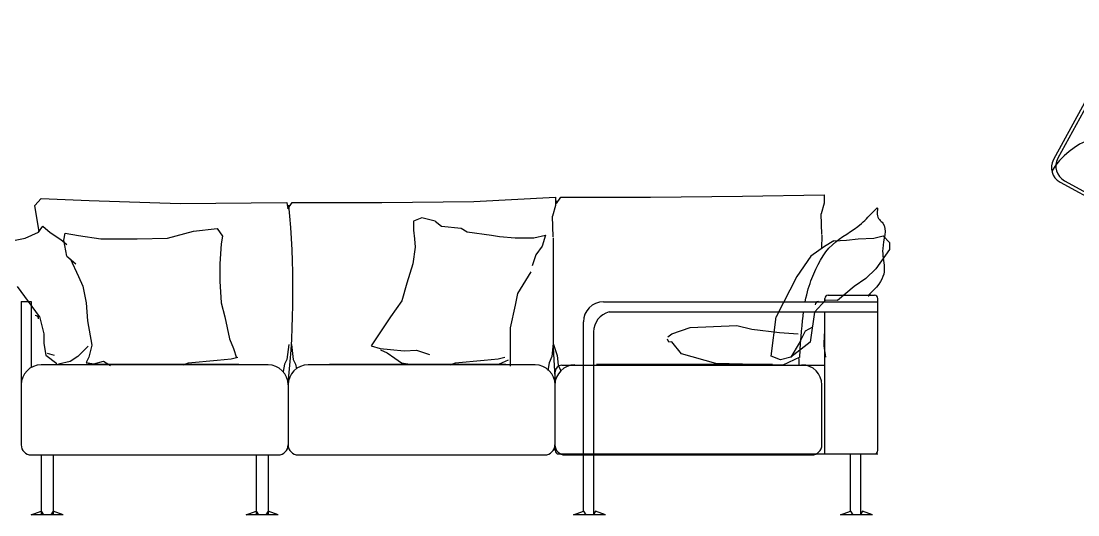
# Model space of a CAD drawing. Header units: inches. Extents: x -0.4 to 42.1, y 14 to 38.8.
# Drawn here: x 22.826 to 25.992, y 20.542 to 22.023 of the extents above; entities that cross this region are included whole.
import ezdxf

# ---------------------------------------------------------------- set-up
doc = ezdxf.new("R2010")
doc.units = ezdxf.units.IN
doc.header["$MEASUREMENT"] = 0
doc.layers.add('02', color=2, linetype='Continuous')

msp = doc.modelspace()

# ---------------------------------------------------------------- linework, layer by layer
at = {"layer": '02'}
for p, q in [((26.1456, 22.0234), (25.9191, 21.608)), ((26.1544, 22.0186), (25.9326, 21.612)), ((25.939, 21.5402), (26.5097, 21.2289)), ((25.9526, 21.5442), (26.5408, 21.2234)), ((24.9875, 21.498), (25.2323, 21.502)), ((25.2323, 21.502), (25.2323, 21.477)), ((22.8668, 21.4698), (22.8856, 21.4917)), ((22.8856, 21.4917), (23.0297, 21.4855)), ((23.0297, 21.4855), (23.3023, 21.4761)), ((23.3023, 21.4761), (23.622, 21.4792)), ((23.622, 21.4792), (23.6251, 21.4604)), ((23.6251, 21.4604), (23.6376, 21.4792)), ((23.6376, 21.4792), (23.9066, 21.4792)), ((23.9066, 21.4792), (24.1823, 21.4823)), ((24.1823, 21.4823), (24.4271, 21.4948)), ((24.4271, 21.4948), (24.4271, 21.4698)), ((24.429, 21.4839), (24.4303, 21.4761)), ((24.4303, 21.4761), (24.4428, 21.4948)), ((24.4428, 21.4948), (24.7117, 21.4948)), ((24.7117, 21.4948), (24.9875, 21.498)), ((25.2323, 21.477), (25.2229, 21.4457)), ((22.8793, 21.3915), (22.8668, 21.4698)), ((24.4271, 21.4698), (24.4177, 21.4385)), ((25.2252, 21.3833), (25.2229, 21.4457)), ((22.8782, 21.3901), (22.8905, 21.4085)), ((22.8905, 21.4085), (22.9128, 21.389)), ((24.026, 21.433), (24.0011, 21.4234)), ((24.0011, 21.4234), (24.0011, 21.3966)), ((24.0662, 21.4234), (24.026, 21.433)), ((24.0662, 21.4234), (24.0854, 21.4081)), ((24.0854, 21.4081), (24.1448, 21.4024)), ((24.42, 21.3761), (24.4177, 21.4385)), ((22.8375, 21.3723), (22.8782, 21.3901)), ((22.9128, 21.389), (22.9449, 21.3681)), ((22.9539, 21.3659), (22.958, 21.3868)), ((22.958, 21.3868), (22.9977, 21.3805)), ((22.9977, 21.3805), (23.0645, 21.3701)), ((23.2648, 21.3722), (23.342, 21.3931)), ((23.342, 21.3931), (23.4129, 21.4014)), ((23.4129, 21.4014), (23.4296, 21.3785)), ((23.4296, 21.3785), (23.4255, 21.3555)), ((24.0011, 21.3966), (24.0049, 21.3698)), ((24.1448, 21.4024), (24.162, 21.3909)), ((24.162, 21.3909), (24.2348, 21.3813)), ((24.2348, 21.3813), (24.2597, 21.3775)), ((24.2597, 21.3775), (24.3057, 21.3736)), ((24.3624, 21.3736), (24.3969, 21.3813)), ((24.3969, 21.3813), (24.3873, 21.3487)), ((25.2254, 21.3808), (25.2245, 21.3412)), ((25.3805, 21.3719), (25.4091, 21.379)), ((25.4091, 21.379), (25.4276, 21.3589)), ((22.8082, 21.3667), (22.8375, 21.3723)), ((22.9449, 21.3681), (22.963, 21.3528)), ((22.963, 21.3183), (22.9539, 21.3659)), ((23.0645, 21.3701), (23.173, 21.3701)), ((23.173, 21.3701), (23.2648, 21.3722)), ((23.4255, 21.3555), (23.4213, 21.2951)), ((24.0068, 21.3449), (23.9991, 21.2951)), ((24.0049, 21.3698), (24.0068, 21.3449)), ((24.3057, 21.3736), (24.3624, 21.3736)), ((24.3873, 21.3487), (24.3682, 21.3219)), ((24.4202, 21.3736), (24.4202, 21.0432)), ((25.2336, 21.3474), (25.1919, 21.3187)), ((25.261, 21.3646), (25.2336, 21.3474)), ((25.261, 21.3646), (25.2993, 21.3665)), ((25.2993, 21.3665), (25.334, 21.3701)), ((25.334, 21.3701), (25.3805, 21.3719)), ((25.4276, 21.3589), (25.4276, 21.3378)), ((22.963, 21.3183), (22.9893, 21.2951)), ((24.3682, 21.3219), (24.3575, 21.289)), ((25.1919, 21.3187), (25.1498, 21.2574)), ((25.4276, 21.3378), (25.3874, 21.2804)), ((22.9726, 21.3117), (22.9977, 21.2575)), ((23.4213, 21.2951), (23.4213, 21.2429)), ((23.9991, 21.2951), (23.9819, 21.2377)), ((25.3874, 21.2804), (25.3567, 21.2517)), ((22.9977, 21.2575), (23.0102, 21.2283)), ((24.3528, 21.2714), (24.3129, 21.2061)), ((25.1498, 21.2574), (25.0887, 21.1362)), ((25.3567, 21.2517), (25.3223, 21.2268)), ((22.8808, 21.1377), (22.8152, 21.2274)), ((23.0102, 21.2283), (23.0206, 21.1783)), ((23.4213, 21.2429), (23.4255, 21.1783)), ((23.9819, 21.2377), (23.9666, 21.1841)), ((25.3223, 21.2268), (25.2716, 21.1848)), ((24.3129, 21.2061), (24.3057, 21.1717)), ((25.2362, 21.1865), (25.2033, 21.15)), ((25.2344, 21.1811), (25.2344, 21.1911)), ((25.2716, 21.1848), (25.2362, 21.1865)), ((25.2444, 21.2011), (25.383, 21.2011)), ((25.393, 20.7348), (25.393, 21.1911)), ((22.8258, 21.182), (22.8258, 20.752)), ((22.8258, 21.182), (22.8558, 21.182)), ((22.8558, 21.182), (22.8558, 20.984)), ((23.0206, 21.1783), (23.0248, 21.1241)), ((23.4255, 21.1783), (23.4359, 21.1366)), ((23.9666, 21.1841), (23.9321, 21.1362)), ((24.3057, 21.1717), (24.291, 21.1028)), ((24.5706, 21.1811), (25.393, 21.1811)), ((22.8808, 21.1377), (22.8933, 21.0856)), ((23.0248, 21.1241), (23.0373, 21.0511)), ((23.4359, 21.1366), (23.4505, 21.0699)), ((23.9321, 21.1362), (23.8743, 21.0491)), ((24.5879, 21.1511), (25.393, 21.1511)), ((25.0733, 21.0183), (25.0887, 21.1362)), ((25.2033, 21.15), (25.1902, 21.0601)), ((25.2344, 20.7248), (25.2344, 21.1511)), ((24.291, 21.1028), (24.291, 20.9883)), ((24.5106, 20.5517), (24.5106, 21.1211)), ((24.5406, 21.0911), (24.5406, 20.542)), ((24.7758, 21.0857), (24.8303, 21.1038)), ((24.8303, 21.1038), (24.9703, 21.1099)), ((24.9703, 21.1099), (25.0158, 21.0992)), ((25.0158, 21.0992), (25.0982, 21.0894)), ((25.1748, 21.0933), (25.1569, 21.0572)), ((25.1967, 21.1051), (25.1748, 21.0933)), ((22.8933, 21.0856), (22.8933, 21.0564)), ((23.4505, 21.0699), (23.4621, 21.0409)), ((24.7662, 21.0604), (24.7626, 21.0689)), ((24.7638, 21.0761), (24.7758, 21.0857)), ((24.7758, 21.0616), (24.7662, 21.0604)), ((24.8048, 21.0254), (24.7758, 21.0616)), ((25.0982, 21.0894), (25.1545, 21.0851)), ((25.1902, 21.0601), (25.132, 21.0151)), ((25.2321, 21.0851), (25.231, 21.0495)), ((22.8933, 21.0564), (22.8996, 21.021)), ((22.9038, 21.0272), (22.9246, 21.021)), ((23.0269, 21.0481), (22.9956, 21.0168)), ((23.0373, 21.0511), (23.029, 21.0157)), ((23.4621, 21.0409), (23.4713, 21.0131)), ((23.6282, 21.0529), (23.6218, 21.0081)), ((23.6355, 21.0528), (23.6412, 21.0079)), ((23.8743, 21.0491), (23.9019, 21.0408)), ((23.9019, 21.0408), (23.9324, 21.038)), ((23.9028, 21.0377), (23.9221, 21.0279)), ((23.9221, 21.0279), (23.9459, 21.0125)), ((23.9324, 21.038), (23.9734, 21.0345)), ((23.9734, 21.0345), (24.0106, 21.0367)), ((24.0106, 21.0367), (24.049, 21.0233)), ((24.4202, 21.0565), (24.4161, 21.0169)), ((24.4202, 21.0565), (24.4322, 21.0202)), ((24.4202, 21.0432), (24.4256, 20.9373)), ((25.1569, 21.0572), (25.132, 21.0151)), ((25.231, 21.0495), (25.2366, 21.0148)), ((22.8996, 21.021), (22.933, 20.996)), ((22.9726, 21.0022), (22.9372, 20.9939)), ((22.9956, 21.0168), (22.9726, 21.0022)), ((23.029, 21.0157), (23.0206, 20.999)), ((23.0206, 20.999), (23.0436, 20.9948)), ((23.0436, 20.9948), (23.0728, 21.0032)), ((23.0728, 21.0032), (23.0937, 20.9907)), ((23.3261, 20.997), (23.31, 20.9917)), ((23.4133, 21.0056), (23.3261, 20.997)), ((23.4553, 21.0089), (23.4133, 21.0056)), ((23.4747, 21.0142), (23.4553, 21.0089)), ((23.6218, 21.0081), (23.6145, 20.9942)), ((23.6412, 21.0079), (23.6482, 20.9939)), ((23.9459, 21.0125), (23.9658, 20.9983)), ((23.9658, 20.9983), (23.9966, 20.9932)), ((24.1261, 20.997), (24.11, 20.9917)), ((24.2133, 21.0056), (24.1261, 20.997)), ((24.2553, 21.0089), (24.2133, 21.0056)), ((24.2747, 21.0142), (24.2553, 21.0089)), ((24.2847, 21.0061), (24.258, 20.9938)), ((24.4084, 20.9978), (24.4043, 20.9757)), ((24.4161, 21.0169), (24.4084, 20.9978)), ((24.4322, 21.0202), (24.4355, 20.9908)), ((24.9076, 20.9965), (24.8048, 21.0254)), ((25.1087, 20.9908), (24.9076, 20.9965)), ((25.1014, 21.0074), (25.0733, 21.0183)), ((25.132, 21.0151), (25.1014, 21.0074)), ((25.159, 21.0148), (25.1087, 20.9908)), ((25.157, 20.9908), (25.1577, 21.0111)), ((23.5658, 20.992), (22.8858, 20.992)), ((23.0205, 20.9943), (23.4779, 20.9943)), ((23.6145, 20.9942), (23.6105, 20.9721)), ((23.6482, 20.9939), (23.6505, 20.9799)), ((24.3658, 20.992), (23.6858, 20.992)), ((23.7498, 20.9943), (24.2779, 20.9943)), ((24.258, 20.9938), (24.2488, 20.9929)), ((24.4258, 20.7348), (24.4258, 20.9708)), ((24.4355, 20.9908), (24.4429, 20.9745)), ((24.4458, 20.9908), (25.2346, 20.9908)), ((24.5494, 20.9943), (25.0775, 20.9943)), ((23.6258, 20.932), (23.6258, 20.752)), ((25.2253, 20.752), (25.2253, 20.932)), ((22.8558, 20.722), (23.5958, 20.722)), ((22.8858, 20.722), (22.8858, 20.542)), ((22.9218, 20.722), (22.9218, 20.542)), ((23.5298, 20.722), (23.5298, 20.542)), ((23.5658, 20.722), (23.5658, 20.542)), ((23.6558, 20.722), (24.3958, 20.722)), ((24.4358, 20.7248), (25.393, 20.7248)), ((24.4553, 20.722), (25.1953, 20.722)), ((25.3111, 20.5517), (25.3111, 20.7248)), ((25.3411, 20.7248), (25.3411, 20.542)), ((22.8558, 20.542), (22.8858, 20.553)), ((22.8858, 20.553), (22.8929, 20.542)), ((22.9218, 20.553), (22.9147, 20.542)), ((22.9518, 20.542), (22.9218, 20.553)), ((23.4998, 20.542), (23.5298, 20.553)), ((23.5298, 20.553), (23.5369, 20.542)), ((23.5658, 20.553), (23.5587, 20.542)), ((23.5958, 20.542), (23.5658, 20.553)), ((24.4806, 20.542), (24.5106, 20.553)), ((24.5106, 20.553), (24.5177, 20.542)), ((24.5466, 20.553), (24.5395, 20.542)), ((24.5766, 20.542), (24.5466, 20.553)), ((25.2811, 20.542), (25.3111, 20.553)), ((25.3111, 20.553), (25.3182, 20.542)), ((25.3471, 20.553), (25.34, 20.542)), ((25.3771, 20.542), (25.3471, 20.553)), ((22.9518, 20.542), (22.8558, 20.542)), ((23.5958, 20.542), (23.4998, 20.542)), ((24.5766, 20.542), (24.4806, 20.542)), ((25.3771, 20.542), (25.2811, 20.542))]:
    msp.add_line(p, q, dxfattribs=at)
for centre, radius, start, end in [((26.1118, 21.4516), 0.2321, 71.6238, 148.3598), ((25.963, 21.5841), 0.05, 151.3895, 241.3895), ((25.9765, 21.5881), 0.05, 151.3895, 241.3895), ((20.9378, 21.2151), 2.7026, 354.0647, 5.4404), ((25.2444, 21.1911), 0.01, 90, 180), ((25.383, 21.1911), 0.01, 0, 90), ((24.5706, 21.1211), 0.06, 90, 180), ((25.2155, 21.1722), 0.01, 90, 180), ((22.8682, 21.1299), 0.01, 0, 90), ((24.6042, 21.0896), 0.0636, 104.8005, 178.6666), ((22.8858, 20.932), 0.06, 90, 180), ((23.5658, 20.932), 0.06, 0, 90), ((23.6858, 20.932), 0.06, 90, 180), ((24.3658, 20.932), 0.06, 0, 90), ((24.4853, 20.932), 0.06, 90, 180), ((24.4458, 20.9708), 0.02, 90, 180), ((25.1653, 20.932), 0.06, 0, 90), ((22.8558, 20.752), 0.03, 180, 270), ((23.5958, 20.752), 0.03, 270, 0), ((23.6558, 20.752), 0.03, 180, 270), ((24.3953, 20.752), 0.03, 270, 0), ((24.4553, 20.752), 0.03, 180, 270), ((25.1953, 20.752), 0.03, 270, 0), ((24.4358, 20.7348), 0.01, 180, 270), ((25.383, 20.7348), 0.01, 270, 0)]:
    msp.add_arc(centre, radius, start, end, dxfattribs=at)
msp.add_open_spline([(25.1754, 21.1811), (25.1811, 21.2115), (25.2001, 21.2693), (25.2453, 21.3601), (25.3331, 21.3997), (25.3711, 21.4441), (25.3861, 21.4583), (25.3953, 21.4693), (25.3851, 21.4327), (25.4277, 21.4127), (25.3893, 21.3189), (25.4365, 21.2623), (25.3545, 21.1932), (25.3694, 21.2018), (25.3722, 21.2034)], degree=3, knots=[125.312894, 125.312894, 125.312894, 125.312894, 187.962509, 306.369801, 414.33234, 467.661999, 474.326626, 480.993419, 499.840527, 532.288857, 608.412159, 725.382967, 760.417902, 768.482217, 768.482217, 768.482217, 768.482217], dxfattribs=at)
msp.add_open_spline([(25.159, 21.0148), (25.1623, 21.0751), (25.1661, 21.1183), (25.1706, 21.1511)], degree=3, dxfattribs=at)

doc.saveas('drawing.dxf')
